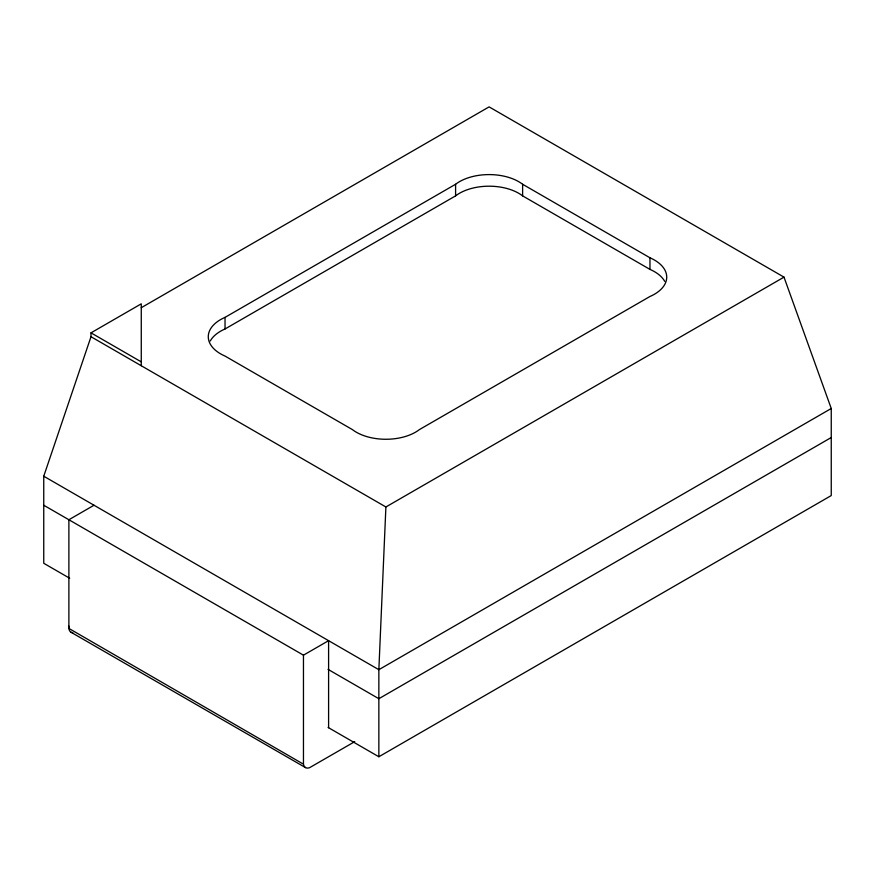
<?xml version="1.0" encoding="UTF-8"?>
<svg xmlns="http://www.w3.org/2000/svg" width="875" height="875" viewBox="0 0 875 875"><rect width="100%" height="100%" fill="white"/><g stroke="black" fill="none" stroke-linecap="round" stroke-linejoin="round"><path stroke-width="1.31" d="M378.853 756.755L831.25 495.567L831.25 408.505L784 277.134L385.897 506.975L378.853 669.692L378.853 756.755L328.114 727.453M68.884 626.161L68.917 628.775A10.467 6.048 -60 0 0 72.822 632.691M69.705 578.266L43.75 563.281L43.75 476.219L91 336.722L91 332.85L141.269 303.833L141.269 365.739M141.269 307.705L489.103 106.881L784 277.134M225.039 317.373L455.591 184.264A41.891 24.183 0 0 1 522.616 184.264L649.961 257.786A41.891 24.183 0 0 1 649.961 296.483L419.409 429.592A41.891 24.183 0 0 1 352.384 429.592L225.039 356.07A41.891 24.183 0 0 1 225.039 317.373L225.039 328.978A41.891 24.183 0 0 0 210.273 340.977M225.039 328.978L455.591 195.869A41.891 24.183 0 0 1 522.616 195.869L649.961 269.391A41.891 24.183 0 0 1 664.727 281.378M94.019 505.236L68.884 519.75L68.884 628.425L303.483 764.203A10.467 6.048 -60 0 0 309.553 767.703L354.736 741.65M43.75 505.236L303.461 655.178L328.595 640.664L328.595 727.727M831.25 408.505L378.853 669.692L43.75 476.219M831.25 437.522L378.853 698.709L328.038 669.364M91 332.85L141.269 361.867M91 336.722L385.897 506.975M70.973 632.209L305.55 767.638M649.961 257.786L649.961 269.391M522.616 184.264L522.616 195.869M455.591 184.264L455.591 195.869M303.461 655.178L303.461 763.853"/></g></svg>
